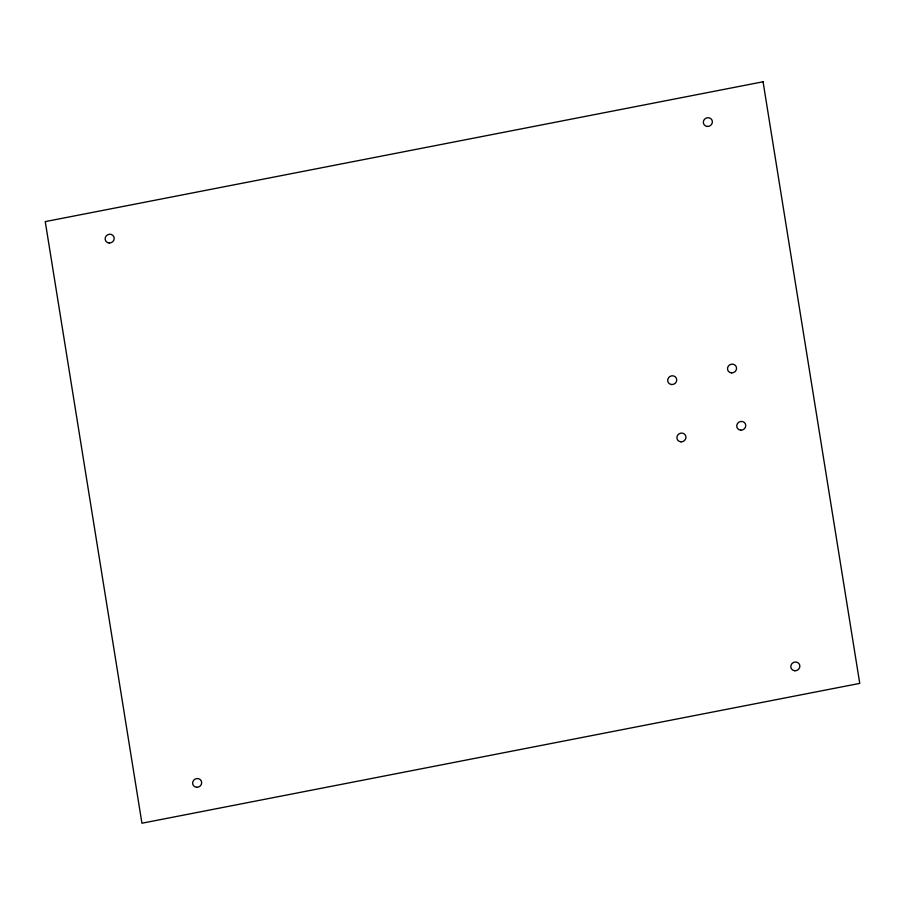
<?xml version="1.0" encoding="UTF-8"?>
<svg xmlns="http://www.w3.org/2000/svg" width="905" height="905" viewBox="0 0 905 905"><rect width="100%" height="100%" fill="white"/><g stroke="black" fill="none" stroke-linecap="round" stroke-linejoin="round"><path stroke-width="1.36" d="M763.062 81.778L45.25 221.612L141.938 823.222L859.75 683.388L763.062 81.778M707.359 126.462A4.593 4.333 -27.1 0 0 712.009 120.127A4.593 4.333 -27.1 0 0 704.192 119.664A4.593 4.333 -27.1 0 0 707.359 126.462M109.177 242.993A4.593 4.333 -27.1 0 0 113.826 236.657A4.593 4.333 -27.1 0 0 106.009 236.194A4.593 4.333 -27.1 0 0 109.177 242.993M196.657 787.293A4.593 4.333 -27.1 0 0 201.306 780.958A4.593 4.333 -27.1 0 0 193.489 780.495A4.593 4.333 -27.1 0 0 196.657 787.293M794.839 670.763A4.593 4.333 -27.1 0 0 799.488 664.428A4.593 4.333 -27.1 0 0 791.671 663.965A4.593 4.333 -27.1 0 0 794.839 670.763M680.922 441.832A4.593 4.333 -27.1 0 0 685.571 435.497A4.593 4.333 -27.1 0 0 677.755 435.034A4.593 4.333 -27.1 0 0 680.922 441.832M740.742 430.169A4.593 4.333 -27.1 0 0 745.392 423.845A4.593 4.333 -27.1 0 0 737.575 423.382A4.593 4.333 -27.1 0 0 740.742 430.169M671.714 384.535A4.593 4.333 -27.1 0 0 676.363 378.2A4.593 4.333 -27.1 0 0 668.546 377.736A4.593 4.333 -27.1 0 0 671.714 384.535M731.534 372.883A4.593 4.333 -27.1 0 0 736.184 366.548A4.593 4.333 -27.1 0 0 728.367 366.084A4.593 4.333 -27.1 0 0 731.534 372.883"/></g></svg>
